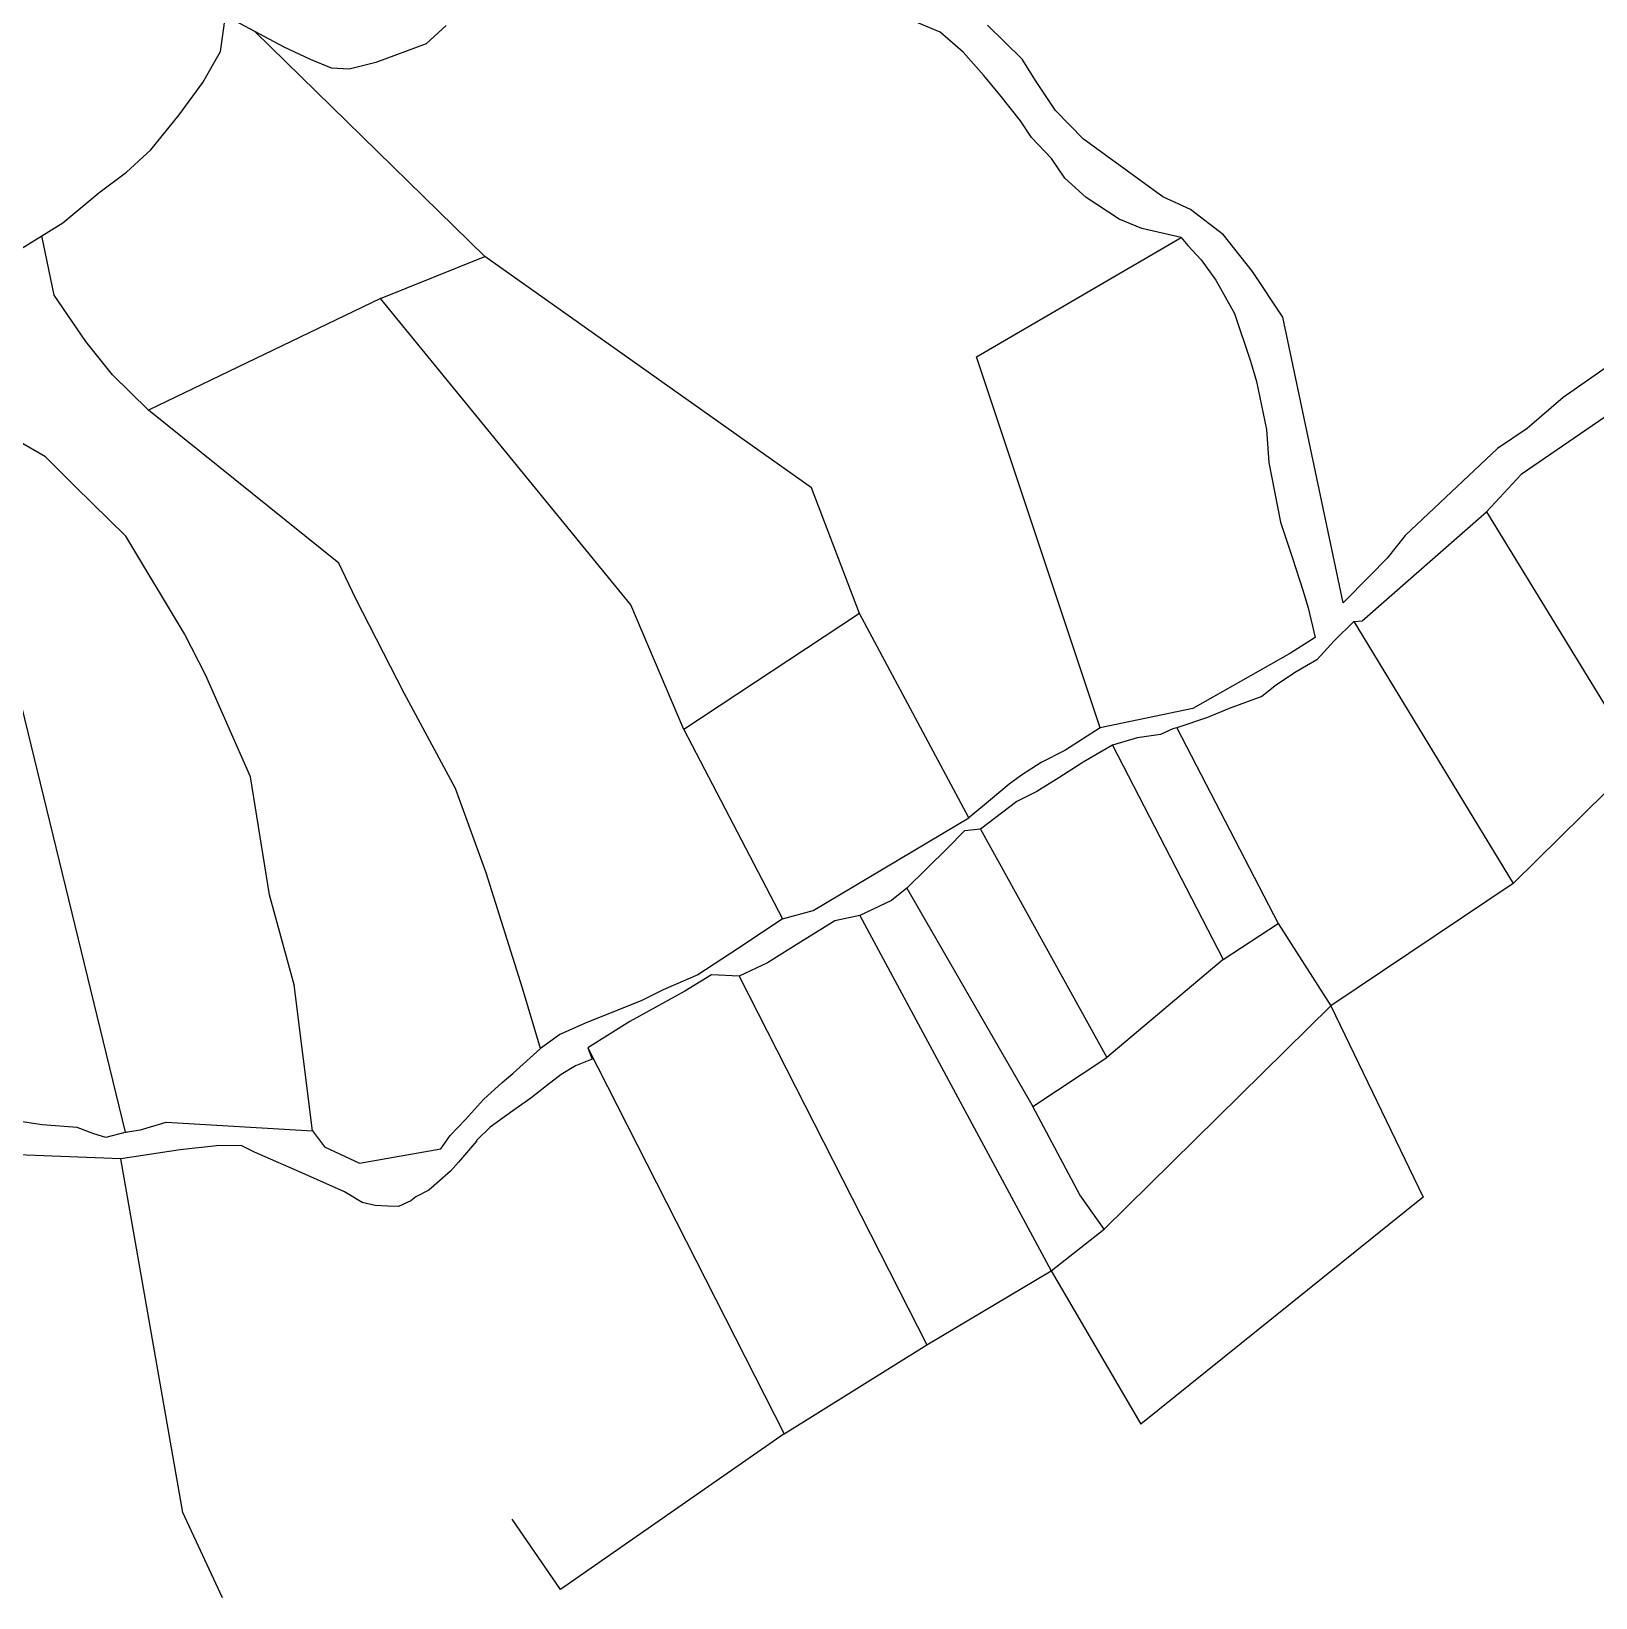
# Model space of a CAD drawing. Header units: millimetres. Extents: x 585668 to 596421, y 1344570 to 1349375.
# Drawn here: x 586664 to 587311, y 1346687 to 1347335 of the extents above; entities that cross this region are included whole.
import ezdxf

# ---------------------------------------------------------------- set-up
doc = ezdxf.new("R2010")
doc.units = ezdxf.units.MM
doc.layers.add('2', color=7, linetype='Continuous')

msp = doc.modelspace()

# ---------------------------------------------------------------- linework, layer by layer
at = {"layer": '2', "color": 1, "linetype": 'Continuous'}
for p, q in [((586851.719, 1347241.838), (586756.747, 1347334.882)), ((587055.1, 1347200.254), (587139.612, 1347249.626)), ((586808.637, 1347224.402), (586851.719, 1347241.838)), ((586986.806, 1347146.173), (586851.719, 1347241.838)), ((586808.637, 1347224.402), (586712.721, 1347178.174)), ((587106.112, 1347046.827), (587055.1, 1347200.254)), ((587006.682, 1347094.16), (586986.806, 1347146.173)), ((587265.909, 1347136.243), (587328.686, 1347033.555)), ((587006.682, 1347094.16), (586934.122, 1347046.215)), ((587051.936, 1347009.659), (587006.682, 1347094.16)), ((587211.072, 1347090.901), (587276.951, 1346982.523)), ((586654.947, 1347077.241), (586703.038, 1346879.614)), ((586934.122, 1347046.215), (586974.856, 1346967.851)), ((587137.809, 1347046.896), (587179.791, 1346965.92)), ((587111.334, 1347039.707), (587157.062, 1346951.07)), ((587328.686, 1347033.555), (587276.951, 1346982.523)), ((587056.69, 1347004.983), (587108.971, 1346910.446)), ((587026.26, 1346980.518), (587078.323, 1346890.309)), ((587276.951, 1346982.523), (587201.6, 1346931.916)), ((587006.862, 1346969.207), (587085.875, 1346822.306)), ((587157.062, 1346951.07), (587179.791, 1346965.92)), ((587179.791, 1346965.92), (587201.6, 1346931.916)), ((587157.062, 1346951.07), (587108.971, 1346910.446)), ((586956.87, 1346944.12), (587034.566, 1346791.63)), ((587107.862, 1346839.452), (587201.6, 1346931.916)), ((587201.6, 1346931.916), (587239.788, 1346852.75)), ((586894.396, 1346914.542), (586975.587, 1346754.902)), ((587078.323, 1346890.309), (587108.971, 1346910.446)), ((587097.824, 1346853.776), (587078.323, 1346890.309)), ((586726.923, 1346722.344), (586701.239, 1346868.605)), ((587107.862, 1346839.452), (587097.824, 1346853.776)), ((587239.788, 1346852.75), (587122.927, 1346758.926)), ((587085.875, 1346822.306), (587107.862, 1346839.452)), ((587034.566, 1346791.63), (587085.875, 1346822.306)), ((587085.875, 1346822.306), (587122.927, 1346758.926)), ((586975.587, 1346754.902), (587034.566, 1346791.63)), ((586975.587, 1346754.902), (586883.102, 1346690.422)), ((586743.387, 1346687.106), (586726.923, 1346722.344)), ((586883.102, 1346690.422), (586863.031, 1346719.579))]:
    msp.add_line(p, q, dxfattribs=at)
for points in [[(587427.47, 1347361.424), (587427.47, 1347361.424), (587419.552, 1347278.067), (587414.606, 1347264.129), (587403.335, 1347253.293), (587385.479, 1347244.799), (587297.562, 1347183.51), (587282.718, 1347170.67), (587270.453, 1347162.384), (587232.291, 1347126.354), (587224.843, 1347117.012), (587217.667, 1347109.7), (587206.648, 1347098.608), (587181.753, 1347216.745), (587169.214, 1347235.657), (587157.15, 1347250.752), (587143.522, 1347261.285), (587132.135, 1347266.462), (587099.316, 1347290.371), (587087.732, 1347302.158), (587079.706, 1347314.17), (587073.942, 1347323.367), (587059.583, 1347337.465)], [(586659.947, 1347244.947), (586677.315, 1347255.732), (586692.155, 1347268.063), (586703.66, 1347276.61), (586713.648, 1347285.931), (586725.458, 1347300.321), (586735.226, 1347313.711), (586742.45, 1347326.614), (586744.609, 1347341.337)], [(586835.774, 1347337.28), (586827.58, 1347329.723), (586806.682, 1347322.016), (586795.735, 1347319.311), (586788.371, 1347319.626), (586779.765, 1347323.255), (586768.886, 1347328.428), (586744.609, 1347341.337)], [(587139.612, 1347249.626), (587123.385, 1347253.318), (587114.019, 1347257.208), (587100.378, 1347266.216), (587091.555, 1347274.168), (587086.037, 1347282.347), (587077.729, 1347291.057), (587073.215, 1347297.957), (587064.671, 1347308.702), (587058.134, 1347316.635), (587049.58, 1347326.364), (587039.997, 1347334.576), (587026.583, 1347340.279)], [(587460.361, 1347149.378), (587455.092, 1347157.047), (587436.189, 1347233.451), (587431.807, 1347255.6), (587280.267, 1347151.628), (587265.909, 1347136.243)], [(586712.721, 1347178.174), (586697.858, 1347192.784), (586686.799, 1347206.601), (586673.754, 1347225.77), (586668.631, 1347250.34)], [(587139.612, 1347249.626), (587142.377, 1347246.299), (587147.915, 1347240.408), (587153.94, 1347231.97), (587161.696, 1347218.182), (587168.386, 1347198.556), (587170.854, 1347190.148), (587175.002, 1347170.289), (587175.9, 1347156.557), (587180.768, 1347131.863), (587185.722, 1347117.081), (587189.927, 1347103.83), (587192.149, 1347096.441), (587195.093, 1347084.217), (587184.875, 1347077.693), (587144.541, 1347054.897), (587106.112, 1347046.827)], [(586934.122, 1347046.215), (586912.21, 1347097.736), (586808.637, 1347224.402)], [(586780.525, 1346880.245), (586772.915, 1346940.544), (586762.82, 1346977.735), (586754.857, 1347026.6), (586736.418, 1347068.435), (586727.676, 1347085.79), (586703.382, 1347126.148), (586682.473, 1347146.654), (586670.131, 1347158.956), (586647.127, 1347172.108), (586629.954, 1347183.941), (586619.644, 1347196.226), (586617.196, 1347206.921)], [(586874.812, 1346914.286), (586867.406, 1346939.255), (586852.32, 1346986.908), (586839.664, 1347021.833), (586818.41, 1347061.149), (586798.423, 1347100.201), (586791.437, 1347115), (586712.721, 1347178.174)], [(587211.072, 1347090.901), (587214.459, 1347091.173), (587265.909, 1347136.243)], [(587211.072, 1347090.901), (587202.877, 1347082.817), (587195.699, 1347074.98), (587187.275, 1347069.951), (587179.103, 1347064.666), (587172.967, 1347059.875), (587159.464, 1347054.883), (587150.543, 1347051.13), (587137.809, 1347046.896)], [(587106.112, 1347046.827), (587091.551, 1347037.544), (587081.855, 1347032.54), (587073.68, 1347027.271), (587068.567, 1347023.5), (587061.658, 1347017.712), (587051.936, 1347009.659)], [(587137.809, 1347046.896), (587136.281, 1347046.398), (587131.182, 1347044.144), (587121.519, 1347042.687), (587111.334, 1347039.707)], [(587111.334, 1347039.707), (587099.084, 1347032.67), (587098.318, 1347032.167), (587089.124, 1347026.126), (587079.934, 1347020.593), (587071.77, 1347016.326), (587056.69, 1347004.983)], [(586974.856, 1346967.851), (586974.856, 1346967.851), (586987.588, 1346971.304), (587051.936, 1347009.659)], [(587056.69, 1347004.983), (587050.08, 1347004.268), (587050.08, 1347004.268), (587042.907, 1346996.94), (587026.26, 1346980.518), (587026.26, 1346980.518)], [(587026.26, 1346980.518), (587019.867, 1346975.475), (587006.862, 1346969.207)], [(586974.856, 1346967.851), (586956.46, 1346955.549), (586939.854, 1346944.757), (586925.575, 1346938.521), (586916.644, 1346934.02), (586892.937, 1346924.557), (586882.737, 1346920.067), (586874.812, 1346914.286)], [(587006.862, 1346969.207), (586996.43, 1346966.992), (586978.302, 1346955.671), (586968.6, 1346949.634), (586956.87, 1346944.12)], [(586956.87, 1346944.12), (586945.446, 1346944.711), (586934.468, 1346937.92), (586911.757, 1346925.36), (586903.588, 1346920.329), (586894.396, 1346914.542)], [(586894.396, 1346914.542), (586896.113, 1346909.79), (586889.23, 1346907.051), (586883.357, 1346903.541), (586877.219, 1346898.763), (586870.825, 1346893.732), (586863.412, 1346888.456), (586853.955, 1346881.672), (586848.318, 1346876.127), (586848.316, 1346875.873), (586840.875, 1346867.292), (586837.54, 1346863.508), (586831.908, 1346858.471), (586828.581, 1346855.703), (586823.223, 1346852.951), (586821.175, 1346851.189), (586816.075, 1346848.944), (586811.503, 1346848.981), (586806.425, 1346849.277), (586801.101, 1346850.592), (586793.772, 1346854.973), (586777.322, 1346862.226), (586756.569, 1346871.293), (586751.004, 1346874.135), (586740.841, 1346873.965), (586725.839, 1346872.309), (586701.239, 1346868.605)], [(586780.525, 1346880.245), (586785.549, 1346873.595), (586799.971, 1346866.868), (586833.554, 1346872.69), (586837.413, 1346878.25), (586843.82, 1346884.805), (586851.259, 1346893.131), (586858.941, 1346900.184), (586863.292, 1346903.961), (586874.812, 1346914.286)], [(586703.038, 1346879.614), (586703.546, 1346879.61), (586695.144, 1346877.392), (586690.077, 1346878.959), (586683.24, 1346881.557), (586668.77, 1346882.693), (586657.86, 1346884.308), (586651.273, 1346886.396), (586642.895, 1346886.973), (586642.895, 1346886.973)], [(586703.038, 1346879.614), (586709.398, 1346880.578), (586720.095, 1346883.794), (586780.525, 1346880.245)], [(586701.239, 1346868.605), (586640.979, 1346870.977), (586621.901, 1346868.085), (586615.277, 1346865.852), (586593.834, 1346853.829), (586588.964, 1346848.786), (586583.846, 1346844.508), (586570.559, 1346835.468), (586514.239, 1346814.837), (586468.876, 1346798.183), (586449.013, 1346792.502), (586301.328, 1346730.512)]]:
    msp.add_lwpolyline(points, dxfattribs=at)

doc.saveas('drawing.dxf')
